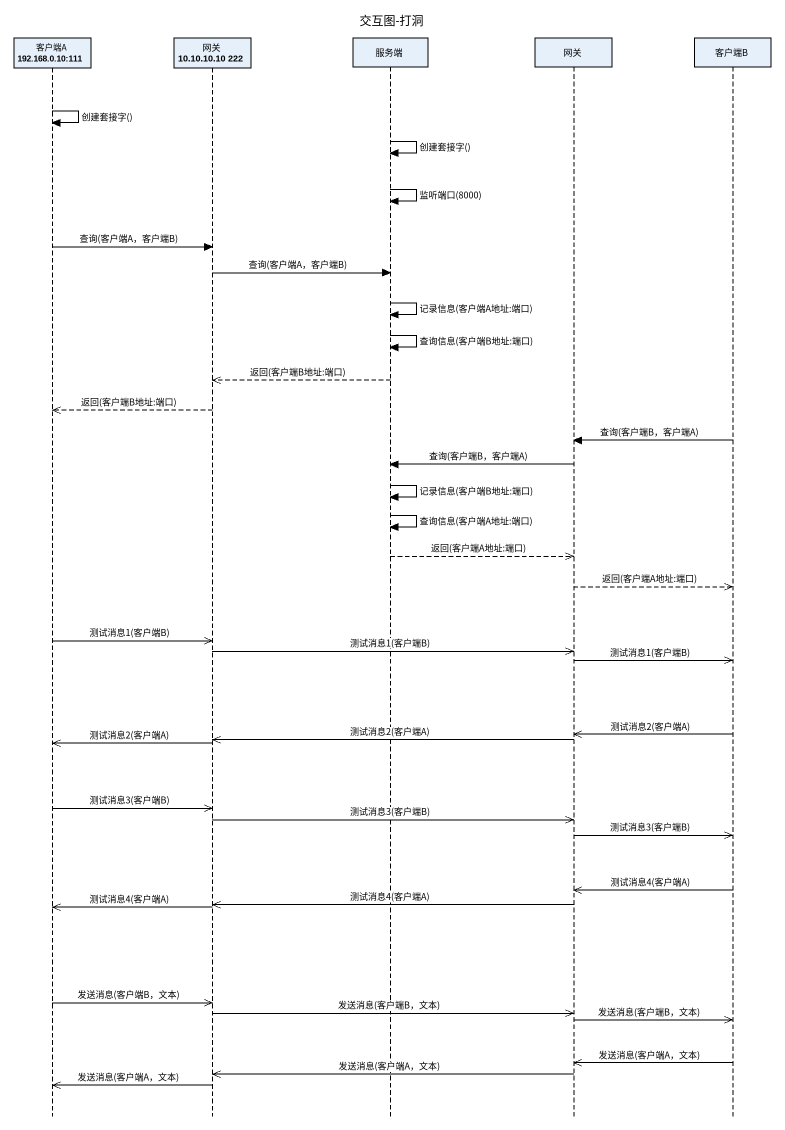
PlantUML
@startuml
title 交互图-打洞
hide footbox
participant "客户端A 192.168.0.10:111" as 客户端A_192_168_0_10_111
participant "网关 10.10.10.10 222" as 网关_10_10_10_10_222
participant 服务端
participant 网关
participant 客户端B

客户端A_192_168_0_10_111 -> 客户端A_192_168_0_10_111 : 创建套接字()
服务端 -> 服务端 : 创建套接字()
服务端 -> 服务端 : 监听端口(8000)
客户端A_192_168_0_10_111 -> 网关_10_10_10_10_222 : 查询(客户端A，客户端B)
网关_10_10_10_10_222 -> 服务端 : 查询(客户端A，客户端B)
服务端 -> 服务端 : 记录信息(客户端A地址:端口)
服务端 -> 服务端 : 查询信息(客户端B地址:端口)
服务端 -->> 网关_10_10_10_10_222 : 返回(客户端B地址:端口)
网关_10_10_10_10_222 -->> 客户端A_192_168_0_10_111 : 返回(客户端B地址:端口)
客户端B -> 网关 : 查询(客户端B，客户端A)
网关 -> 服务端 : 查询(客户端B，客户端A)
服务端 -> 服务端 : 记录信息(客户端B地址:端口)
服务端 -> 服务端 : 查询信息(客户端A地址:端口)
服务端 -->> 网关 : 返回(客户端A地址:端口)
网关 -->> 客户端B : 返回(客户端A地址:端口)
客户端A_192_168_0_10_111 ->> 网关_10_10_10_10_222 : 测试消息1(客户端B)
网关_10_10_10_10_222 ->> 网关 : 测试消息1(客户端B)
网关 ->> 客户端B : 测试消息1(客户端B)
客户端B ->> 网关 : 测试消息2(客户端A)
网关 ->> 网关_10_10_10_10_222 : 测试消息2(客户端A)
网关_10_10_10_10_222 ->> 客户端A_192_168_0_10_111 : 测试消息2(客户端A)
客户端A_192_168_0_10_111 ->> 网关_10_10_10_10_222 : 测试消息3(客户端B)
网关_10_10_10_10_222 ->> 网关 : 测试消息3(客户端B)
网关 ->> 客户端B : 测试消息3(客户端B)
客户端B ->> 网关 : 测试消息4(客户端A)
网关 ->> 网关_10_10_10_10_222 : 测试消息4(客户端A)
网关_10_10_10_10_222 ->> 客户端A_192_168_0_10_111 : 测试消息4(客户端A)
客户端A_192_168_0_10_111 ->> 网关_10_10_10_10_222 : 发送消息(客户端B，文本)
网关_10_10_10_10_222 ->> 网关 : 发送消息(客户端B，文本)
网关 ->> 客户端B : 发送消息(客户端B，文本)
客户端B ->> 网关 : 发送消息(客户端A，文本)
网关 ->> 网关_10_10_10_10_222 : 发送消息(客户端A，文本)
网关_10_10_10_10_222 ->> 客户端A_192_168_0_10_111 : 发送消息(客户端A，文本)
@enduml
